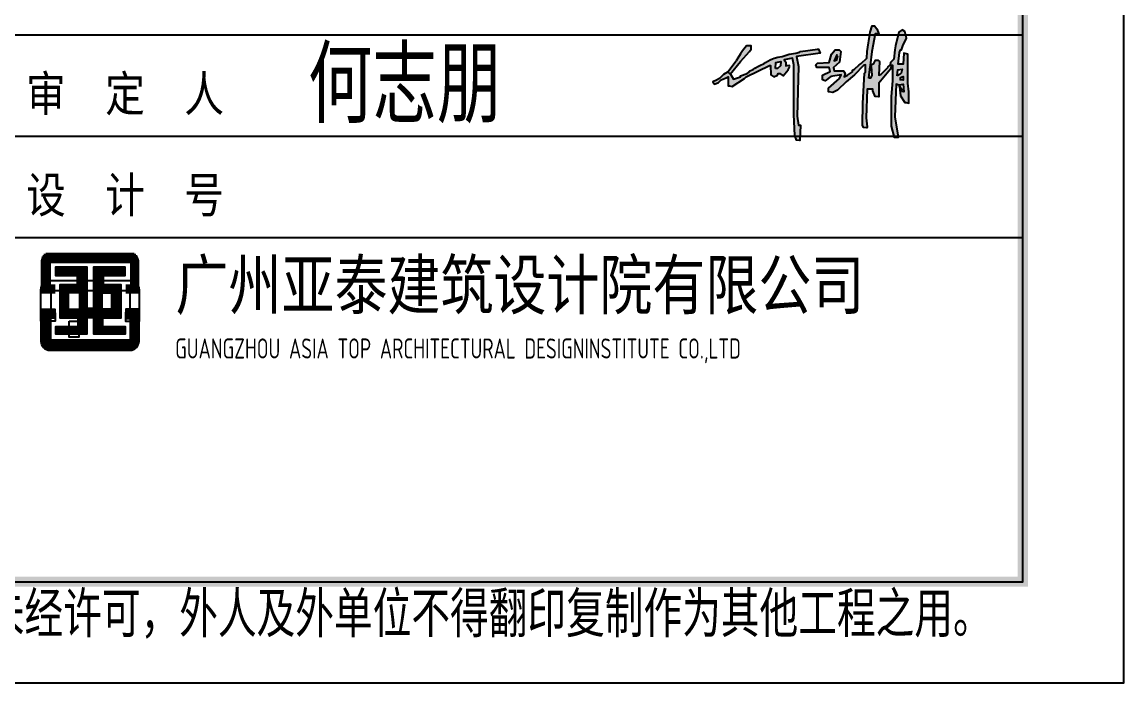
# Model space of a CAD drawing. Extents: x -446699 to 757189, y -606167 to -103070.
# Drawn here: x -373493 to -362599, y -477356 to -470829 of the extents above; entities that cross this region are included whole.
import ezdxf

# ---------------------------------------------------------------- set-up
doc = ezdxf.new("R2010")
doc.units = 0
doc.header["$LTSCALE"] = 1000
doc.header["$MEASUREMENT"] = 0
for name, color, linetype in [('13', 7, 'Continuous'), ('14', 14, 'Continuous'), ('PUB_TITLE', 4, 'Continuous'), ('RAS2DXF', 7, 'Continuous')]:
    doc.layers.add(name, color=color, linetype=linetype)
doc.styles.add('_HZTXT', font='txt.shx', dxfattribs={"width": 0.8, "bigfont": 'HZTXT.shx'})
doc.styles.add('HT', font='')
doc.styles.add('HZTXT', font='romane.shx', dxfattribs={"width": 0.7, "bigfont": 'hztxt.shx'})
doc.styles.get("Standard").update_dxf_attribs({"font": 'gbenor.shx', "bigfont": 'gbcbig.shx'})
doc.styles.add('宋体', font='')
doc.styles.get('HT').set_extended_font_data('SimHei')
doc.styles.get('宋体').set_extended_font_data('宋体')

# ---------------------------------------------------------------- blocks, each defined once
blk = doc.blocks.new('A$C38097BB6')
at = {"linetype": 'Continuous'}
h = blk.add_hatch(color=4, dxfattribs=at)
h.dxf.hatch_style = 1
h.paths.add_polyline_path([(1561, 923), (1554, 964), (1629, 1032), (1643, 1162), (1622, 1183), (1575, 1183), (1527, 1128), (1499, 1025), (1356, 1019), (1335, 998), (1349, 964), (1499, 964), (1513, 916), (1417, 868), (1417, 813), (1451, 800), (1520, 854), (1650, 875), (1629, 827), (1492, 711), (1492, 663), (1547, 656), (1602, 683), (1711, 786), (1814, 875), (1923, 991), (1951, 998), (1951, 909), (1937, 896), (1917, 519), (1910, 253), (1923, 225), (1964, 218), (1971, 232), (1958, 341), (1971, 697), (2040, 697), (2040, 677), (2067, 608), (2115, 601), (2115, 772), (2156, 820), (2259, 943), (2272, 991), (2286, 991), (2286, 800), (2272, 608), (2272, 239), (2306, 102), (2354, 102), (2347, 129), (2313, 355), (2327, 759), (2361, 745), (2373, 746), (2375, 752), (2416, 759), (2423, 663), (2402, 670), (2395, 704), (2382, 704), (2382, 725), (2368, 725), (2382, 615), (2436, 533), (2450, 533), (2484, 526), (2484, 663), (2471, 772), (2471, 1128), (2423, 1142), (2416, 1005), (2354, 1005), (2368, 1149), (2382, 1183), (2395, 1183), (2409, 1231), (2457, 1326), (2436, 1409), (2402, 1429), (2361, 1402), (2320, 1231), (2313, 1183), (2300, 1067), (2259, 1025), (2252, 998), (2224, 971), (2224, 964), (2142, 882), (2115, 868), (2122, 1039), (2101, 1053), (2074, 1053), (2053, 1012), (2005, 991), (2026, 1162), (2067, 1381), (2115, 1381), (2088, 1443), (2060, 1477), (2033, 1477), (2005, 1402), (1971, 1162), (1964, 1080), (1896, 1012), (1869, 998), (1814, 943), (1787, 930), (1787, 909), (1725, 868), (1684, 848), (1698, 889), (1677, 923)])
h.paths.add_polyline_path([(1561, 1046), (1595, 1121), (1608, 1108), (1595, 1060)], flags=16)
h.paths.add_polyline_path([(2005, 978), (2019, 978), (2026, 868), (2012, 834), (1992, 834)], flags=16)
h.paths.add_polyline_path([(2341, 861), (2347, 937), (2402, 943), (2389, 896)], flags=16)
h.paths.add_polyline_path([(2382, 812), (2382, 841), (2416, 854), (2416, 807)], flags=16)
h = blk.add_hatch(color=4, dxfattribs=at)
h.dxf.hatch_style = 1
h.paths.add_polyline_path([(248, 909), (275, 882), (405, 1039), (514, 1162), (535, 1190), (535, 1231), (480, 1231), (431, 1170), (405, 1135), (371, 1081), (350, 1046)])
h = blk.add_hatch(color=4, dxfattribs=at)
h.dxf.hatch_style = 1
h.paths.add_polyline_path([(254, 848), (254, 800), (254, 738), (268, 738), (302, 731), (453, 827), (473, 848), (761, 991), (774, 991), (781, 875), (815, 848), (863, 868), (870, 889), (891, 889), (932, 861), (993, 937), (1014, 976), (1002, 995), (966, 984), (966, 1032), (946, 1058), (1048, 1080), (1062, 998), (1062, 697), (1062, 383), (1075, 123), (1096, 68), (1137, 61), (1144, 253), (1123, 253), (1103, 362), (1123, 978), (1096, 1101), (1390, 1142), (1369, 1190), (1356, 1190), (1144, 1162), (1133, 1155), (1089, 1142), (1007, 1128), (981, 1121), (945, 1108), (933, 1104), (921, 1101), (891, 1094), (866, 1090), (822, 1080), (798, 1071), (770, 1059), (713, 1025), (696, 1014), (644, 991), (627, 980), (583, 957), (560, 941), (521, 923), (513, 917), (502, 903), (487, 889), (405, 861), (405, 848), (316, 820), (282, 882), (275, 882), (248, 909), (200, 882), (166, 848), (145, 827), (108, 810), (63, 788), (83, 759), (131, 779), (166, 813), (228, 837)])
h.paths.add_polyline_path([(836, 950), (843, 1025), (904, 1039), (897, 984), (863, 950)], flags=16)
for p, q in [((248, 909), (350, 1046)), ((1014, 976), (1002, 995))]:
    blk.add_line(p, q, dxfattribs=at)
at = {"layer": 'RAS2DXF', "color": 0}
for points in [[(2361, 745, 0), (2327, 759, 0), (2313, 355, 0), (2347, 129, 0), (2354, 102, 0), (2306, 102, 0), (2272, 239, 0), (2272, 608, 0), (2286, 800, 0), (2286, 991, 0), (2272, 991, 0), (2259, 943, 0), (2156, 820, 0), (2115, 772, 0), (2115, 601, 0), (2067, 608, 0), (2040, 677, 0), (2040, 697, 0), (1971, 697, 0), (1958, 341, 0), (1971, 232, 0), (1964, 218, 0), (1923, 225, 0), (1910, 253, 0), (1917, 519, 0), (1937, 896, 0), (1951, 909, 0), (1951, 998, 0), (1923, 991, 0), (1814, 875, 0), (1711, 786, 0), (1602, 683, 0), (1547, 656, 0), (1492, 663, 0), (1492, 711, 0), (1629, 827, 0), (1650, 875, 0), (1520, 854, 0), (1451, 800, 0), (1417, 813, 0), (1417, 868, 0), (1513, 916, 0), (1499, 964, 0), (1349, 964, 0), (1335, 998, 0), (1356, 1019, 0), (1499, 1025, 0), (1527, 1128, 0), (1575, 1183, 0), (1622, 1183, 0), (1643, 1162, 0), (1629, 1032, 0), (1554, 964, 0), (1561, 923, 0), (1677, 923, 0), (1698, 889, 0), (1684, 848, 0), (1725, 868, 0), (1787, 909, 0), (1787, 930, 0), (1814, 943, 0), (1869, 998, 0), (1896, 1012, 0), (1964, 1080, 0), (1971, 1162, 0), (2005, 1402, 0), (2033, 1477, 0), (2060, 1477, 0), (2088, 1443, 0), (2115, 1381, 0), (2067, 1381, 0), (2026, 1162, 0), (2005, 991, 0), (2053, 1012, 0), (2074, 1053, 0), (2101, 1053, 0), (2122, 1039, 0), (2115, 868, 0), (2142, 882, 0), (2224, 964, 0)], [(2368, 725, 0), (2375, 752, 0), (2416, 759, 0), (2423, 663, 0), (2402, 670, 0), (2395, 704, 0), (2382, 704, 0), (2382, 725, 0), (2368, 725, 0), (2382, 615, 0), (2436, 533, 0), (2450, 533, 0), (2484, 526, 0), (2484, 663, 0), (2471, 772, 0), (2471, 1128, 0), (2423, 1142, 0), (2416, 1005, 0), (2354, 1005, 0), (2368, 1149, 0), (2382, 1183, 0), (2395, 1183, 0), (2409, 1231, 0), (2457, 1326, 0), (2436, 1409, 0), (2402, 1429, 0), (2361, 1402, 0), (2320, 1231, 0), (2313, 1183, 0), (2300, 1067, 0), (2259, 1025, 0), (2252, 998, 0), (2224, 971, 0), (2224, 964, 0), (2224, 964, 0), (2224, 964, 0)], [(275, 882, 0), (405, 1039, 0), (514, 1162, 0), (535, 1190, 0), (535, 1231, 0), (480, 1231, 0), (431, 1170, 0), (405, 1135, 0), (371, 1081, 0), (350, 1046, 0), (350, 1046, 0), (350, 1046, 0)], [(145, 827, 0), (166, 848, 0), (200, 882, 0), (248, 909, 0), (275, 882, 0), (282, 882, 0), (316, 820, 0), (405, 848, 0), (405, 861, 0), (487, 889, 0), (502, 903, 0), (513, 917, 0), (521, 923, 0), (560, 941, 0), (583, 957, 0), (627, 980, 0), (644, 991, 0), (696, 1014, 0), (713, 1025, 0), (770, 1059, 0), (798, 1071, 0), (822, 1080, 0), (866, 1090, 0), (891, 1094, 0), (921, 1101, 0), (933, 1104, 0), (945, 1108, 0), (981, 1121, 0), (1007, 1128, 0), (1089, 1142, 0), (1133, 1155, 0), (1144, 1162, 0), (1356, 1190, 0), (1369, 1190, 0), (1390, 1142, 0), (1096, 1101, 0), (1123, 978, 0), (1103, 362, 0), (1123, 253, 0), (1144, 253, 0), (1137, 61, 0), (1096, 68, 0), (1075, 123, 0), (1062, 383, 0), (1062, 697, 0), (1062, 998, 0), (1048, 1080, 0), (946, 1058, 0), (966, 1032, 0), (966, 984, 0), (1002, 995, 0)], [(1608, 1108, 0), (1595, 1121, 0), (1561, 1046, 0), (1595, 1060, 0), (1608, 1108, 0), (1608, 1108, 0)], [(145, 827, 0), (108, 810, 0), (63, 788, 0), (83, 759, 0), (131, 779, 0), (166, 813, 0), (228, 837, 0), (254, 848, 0), (254, 800, 0), (254, 738, 0), (268, 738, 0), (302, 731, 0), (453, 827, 0), (473, 848, 0), (761, 991, 0), (774, 991, 0), (781, 875, 0), (815, 848, 0), (863, 868, 0), (870, 889, 0), (891, 889, 0), (932, 861, 0), (993, 937, 0), (1014, 976, 0)], [(836, 950, 0), (843, 1025, 0), (904, 1039, 0), (897, 984, 0), (863, 950, 0), (836, 950, 0)], [(1992, 834, 0), (2005, 978, 0), (2019, 978, 0), (2026, 868, 0), (2012, 834, 0), (1992, 834, 0)], [(2341, 861, 0), (2347, 937, 0), (2402, 943, 0), (2389, 896, 0), (2341, 861, 0)], [(2382, 807, 0), (2382, 841, 0), (2416, 854, 0), (2416, 807, 0), (2375, 813, 0)], [(2373, 746, 0), (2361, 745, 0)]]:
    blk.add_polyline3d(points, dxfattribs=at)
blk = doc.blocks.new('YHYHHRR')
at = {"layer": '14'}
h = blk.add_hatch(dxfattribs=at)
h.set_pattern_fill('ANSI31', color=256, scale=100, angle=135, style=0)
h.set_pattern_definition([(180, (39854.403, 382911.676), (-3e-15, -12.5), [])])
edge = h.paths.add_edge_path()
edge.add_line((257319, 463784), (257319, 463702))
edge.add_line((257319, 463702), (257178, 463702))
edge.add_line((257178, 463702), (257178, 464013))
edge.add_arc((257268, 464013), 90, 90, 180, ccw=False)
edge.add_line((257268, 464103), (258058, 464103))
edge.add_arc((258058, 464013), 90, 0, 90, ccw=False)
edge.add_line((258148, 464013), (258148, 463697))
edge.add_line((258148, 463697), (258019, 463697))
edge.add_line((258019, 463697), (258019, 463791))
edge.add_line((258019, 463791), (258048, 463791))
edge.add_line((258048, 463791), (258062, 463791))
edge.add_line((258062, 463791), (258062, 464003))
edge.add_line((258062, 464003), (257275, 464003))
edge.add_line((257275, 464003), (257275, 463784))
edge.add_line((257275, 463784), (257319, 463784))
h.paths.add_polyline_path([(257701, 463551), (257701, 463959), (258008, 463959), (258008, 463871), (257795, 463871), (257795, 463785), (257967, 463785), (257967, 463454), (257788, 463454), (257788, 463371), (258010, 463371), (258010, 463294), (257702, 463294), (257702, 463456), (257632, 463456), (257632, 463294), (257324, 463294), (257324, 463371), (257546, 463371), (257546, 463454), (257367, 463454), (257367, 463785), (257539, 463785), (257539, 463871), (257326, 463871), (257326, 463959), (257633, 463959), (257633, 463551)])
h.paths.add_polyline_path([(257456, 463701), (257554, 463701), (257554, 463545), (257456, 463545)], flags=16)
h.paths.add_polyline_path([(257878, 463701), (257781, 463701), (257781, 463545), (257878, 463545)], flags=16)
edge = h.paths.add_edge_path()
edge.add_line((257319, 463455), (257319, 463537))
edge.add_line((257319, 463537), (257178, 463537))
edge.add_line((257178, 463537), (257178, 463226))
edge.add_arc((257268, 463226), 90, 180, 270)
edge.add_line((257268, 463136), (258058, 463136))
edge.add_arc((258058, 463226), 90, 270, 360)
edge.add_line((258148, 463226), (258148, 463542))
edge.add_line((258148, 463542), (258019, 463542))
edge.add_line((258019, 463542), (258019, 463448))
edge.add_line((258019, 463448), (258048, 463448))
edge.add_line((258048, 463448), (258062, 463448))
edge.add_line((258062, 463448), (258062, 463236))
edge.add_line((258062, 463236), (257275, 463236))
edge.add_line((257275, 463236), (257275, 463455))
edge.add_line((257275, 463455), (257319, 463455))
at = {"layer": '14', "color": 14}
for p, q in [((256881, 466250), (266881, 466250)), ((256881, 465250), (266881, 465250)), ((256881, 464250), (266881, 464250)), ((256881, 464250), (266881, 464250))]:
    blk.add_line(p, q, dxfattribs=at)
at = {"layer": '14'}
blk.add_lwpolyline([(257701, 463551), (257701, 463551), (257701, 463959), (258008, 463959), (258008, 463871), (257795, 463871), (257795, 463785), (257967, 463785), (257967, 463454), (257788, 463454), (257788, 463371), (258010, 463371), (258010, 463294), (257702, 463294), (257702, 463456), (257632, 463456), (257632, 463294), (257324, 463294), (257324, 463371), (257546, 463371), (257546, 463454), (257367, 463454), (257367, 463785), (257539, 463785), (257539, 463871), (257326, 463871), (257326, 463959), (257633, 463959), (257633, 463551), (257701, 463551)], dxfattribs=at)
for points in [[(257319, 463505), (257319, 463423), (257178, 463423), (257178, 463734, -0.414214), (257268, 463824), (258058, 463824, -0.414214), (258148, 463734), (258148, 463418), (258019, 463418), (258019, 463512), (258048, 463512), (258062, 463512), (258062, 463724), (257275, 463724), (257275, 463505)], [(257319, 463455), (257319, 463537), (257178, 463537), (257178, 463226, 0.414214), (257268, 463136), (258058, 463136, 0.414214), (258148, 463226), (258148, 463542), (258019, 463542), (258019, 463448), (258048, 463448), (258062, 463448), (258062, 463236), (257275, 463236), (257275, 463455)]]:
    blk.add_lwpolyline(points, format="xyb", close=True, dxfattribs=at)
for points in [[(257878, 463701), (257781, 463701), (257781, 463545), (257878, 463545)], [(257456, 463422), (257554, 463422), (257554, 463266), (257456, 463266)]]:
    blk.add_lwpolyline(points, close=True, dxfattribs=at)
at = {"xscale": 0.8, "yscale": 0.8, "zscale": 0.8}
blk.add_blockref('A$C38097BB6', (263771, 465157), dxfattribs=at)
at = {"layer": '13', "color": 7, "style": '_HZTXT', "width": 0.85}
blk.add_text('何志朋', height=750, dxfattribs=at).set_placement((259818, 465379))
at = {"layer": '14', "color": 14, "style": '宋体', "width": 0.82}
for s, p in [('审  定  人', (257032, 465495, -24845)), ('设  计  号', (257032, 464495, -24845))]:
    blk.add_text(s, height=350, dxfattribs=at).set_placement(p)
at = {"layer": '14', "style": 'HT', "width": 0.8}
blk.add_text('广州亚泰建筑设计院有限公司', height=480, dxfattribs=at).set_placement((258509, 463542))
at = {"layer": '14', "width": 0.8}
blk.add_text('GUANGZHOU ASIA TOP ARCHITECTURAL DESIGNINSTITUTE CO.,LTD', height=198, rotation=359.9997, dxfattribs=at).set_placement((258506, 463054, -24845))
at = {"layer": '14', "style": 'HZTXT', "width": 0.85}
blk.add_text('图纸版权属设计单位所有，未经许可，外人及外单位不得翻印复制作为其他工程之用。', height=450, rotation=359.9997, dxfattribs=at).set_placement((252043, 460301))

msp = doc.modelspace()

# ---------------------------------------------------------------- linework, layer by layer
for points in [[(-446699.4, -477356.4), (-362599.4, -477356.4), (-362599.4, -417956.4), (-446699.4, -417956.4)], [(-363599.4, -418956.4), (-444199.4, -418956.4), (-444199.4, -476356.4), (-363599.4, -476356.4)]]:
    msp.add_lwpolyline(points, close=True)
at = {"layer": 'PUB_TITLE'}
msp.add_lwpolyline([(-446699.4, -477356.4), (-362599.4, -477356.4), (-362599.4, -417956.4), (-446699.4, -417956.4)], close=True, dxfattribs=at)
msp.add_lwpolyline([(-446699.4, -477356.4), (-362599.4, -477356.4), (-362599.4, -417956.4), (-446699.4, -417956.4)], close=True, dxfattribs=at)
at = {"layer": 'PUB_TITLE', "const_width": 100}
msp.add_lwpolyline([(-444199.4, -476356.4), (-363599.4, -476356.4), (-363599.4, -418956.4), (-444199.4, -418956.4)], close=True, dxfattribs=at)
msp.add_lwpolyline([(-444199.4, -476356.4), (-363599.4, -476356.4), (-363599.4, -418956.4), (-444199.4, -418956.4)], close=True, dxfattribs=at)

# ---------------------------------------------------------------- block references
msp.add_blockref('YHYHHRR', (-630484.9, -937205.9))

doc.saveas('drawing.dxf')
